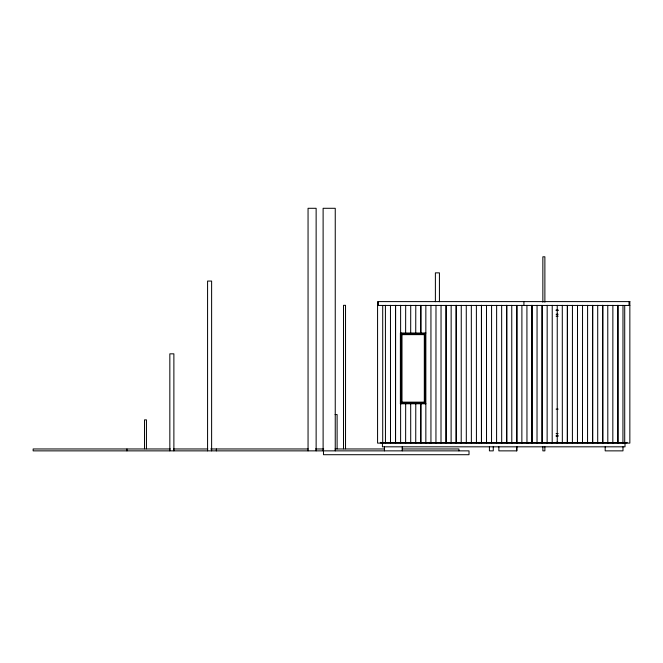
<?xml version="1.0" encoding="UTF-8"?>
<svg xmlns="http://www.w3.org/2000/svg" width="663" height="663" viewBox="0 0 663 663"><rect width="100%" height="100%" fill="white"/><g stroke="black" fill="none" stroke-linecap="round" stroke-linejoin="round"><path stroke-width="0.99" d="M377.57 305.444L629.85 305.444M556.116 310.011L558.171 310.011M556.116 310.458L558.171 310.458M556.116 314.254L558.171 314.254M556.116 316.16L558.171 316.16M425.928 333.017L400.377 333.017L400.377 403.866M401.181 333.829L425.116 333.829M401.993 334.633L424.312 334.633M401.993 402.151L424.312 402.151M401.181 402.955L425.116 402.955M400.377 403.767L425.928 403.767M556.116 409.104L558.171 409.104M335.088 414.566L337.111 414.566L337.111 448.851M556.116 433.643L558.171 433.643M556.116 435.541L558.171 435.541M556.116 436.271L558.171 436.271M556.116 442.337L558.171 442.337M170.441 448.967L33.15 448.967L33.15 450.865L469.014 450.865L469.014 454.71L323.469 454.71L323.469 450.865M173.408 448.967L207.817 448.967M210.693 448.967L308.22 448.967M315.447 448.967L323.701 448.967M335.064 448.967L384.606 448.967M402.151 448.967L458.929 448.967L458.929 450.865M629.038 301.599L629.038 305.444M627.024 442.337L627.024 442.785L380.405 442.785L380.405 442.337M625.002 442.785L625.002 446.821L382.427 446.821L382.427 442.785M624.712 305.444L624.712 443.108M622.98 305.336L622.938 443.149M622.98 446.821L622.98 450.865L605.186 450.865L605.186 446.821M617.924 305.336L617.924 443.149M617.883 305.336L617.883 443.149M612.869 305.336L612.827 443.149M607.772 305.336L607.814 443.149M602.766 305.336L602.766 443.149M602.725 305.336L602.725 443.149M597.711 305.336L597.711 443.149M587.6 305.336L587.559 443.149M582.545 305.336L582.504 443.149M577.697 442.337L577.697 442.785M577.498 305.336L577.456 443.149M572.442 305.336L572.401 443.149M562.29 305.336L562.332 443.149M557.243 305.336L557.243 443.149M552.229 305.336L552.188 443.149M547.174 305.336L547.132 443.149M544.878 302.229L544.878 256.805L542.856 256.805L542.856 302.229M544.878 446.738L544.878 450.865L542.856 450.865L542.856 446.738M537.063 305.336L537.022 443.149M532.008 305.336L532.008 443.149M531.975 305.336L531.975 443.149M528.37 442.337L528.37 442.785M526.919 305.336L526.961 443.149M523.927 301.599L523.927 305.444M521.905 305.336L521.864 443.149M516.908 446.738L516.908 450.865L498.858 450.865L498.858 446.821M516.651 446.821L516.651 450.865M511.753 305.336L511.795 443.149M506.739 305.336L506.739 443.149M506.706 305.336L506.706 443.149M501.651 305.336L501.692 443.149M496.637 305.336L496.595 443.149M493.264 446.738L493.264 450.865L489.418 450.865L489.418 446.738M491.581 305.336L491.54 443.149M486.485 305.336L486.526 443.149M481.479 305.336L481.479 443.149M481.437 305.336L481.437 443.149M479.051 442.337L479.051 442.785M476.382 305.336L476.424 443.149M471.327 305.336L471.368 443.149M466.271 305.336L466.313 443.149M461.257 305.336L461.216 443.149M456.21 305.336L456.21 443.149M456.169 305.336L456.169 443.149M451.155 305.336L451.113 443.149M441.044 305.336L441.003 443.149M439.428 301.715L439.428 272.858L435.384 272.858L435.384 301.715M435.989 305.336L435.947 443.149M430.942 305.336L430.942 443.149M429.723 442.337L429.723 442.785M425.845 305.336L425.845 443.149M425.116 333.017L425.116 403.767M424.312 333.829L424.312 402.955M415.776 305.336L415.734 333.017M415.776 403.767L415.734 443.149M410.72 305.336L410.687 333.017M410.687 403.767L410.72 443.149M405.673 305.336L405.632 333.017M405.673 403.767L405.632 443.149M402.234 446.821L402.234 450.865M401.993 333.829L401.993 402.955M401.181 333.017L401.181 403.767M400.618 305.336L400.618 443.149M390.466 305.336L390.507 443.149M385.418 305.336L385.452 443.149M384.441 446.821L384.441 450.865M382.708 305.444L382.708 443.108M378.382 301.599L378.382 305.444M345.531 448.801L345.531 305.32L343.509 305.32L343.509 448.801M335.246 450.865L335.246 208.29L323.113 208.29L323.113 450.865M316.135 450.865L316.135 208.29L308.055 208.29L308.055 450.865M216.353 448.967L216.353 450.865M211.621 450.865L211.621 281.062L207.577 281.062L207.577 450.865M173.88 450.865L173.88 353.835L169.836 353.835L169.836 450.865M146.448 448.801L146.448 419.861L144.517 419.861L144.517 448.801M126.956 448.967L126.956 450.865M629.85 301.599L377.57 301.599L377.57 443.108L629.85 443.108L629.85 301.599M592.656 443.149L592.656 305.336L592.614 443.149M567.387 443.149L567.387 305.336L567.346 443.149M542.119 443.149L542.119 305.336L542.077 443.149M516.85 443.149L516.85 305.336L516.808 443.149M446.1 443.149L446.1 305.336L446.058 443.149M420.831 333.017L420.831 305.336L420.79 333.017M420.831 443.149L420.831 403.767L420.79 443.149M395.562 443.149L395.562 305.336L395.521 443.149"/></g></svg>
